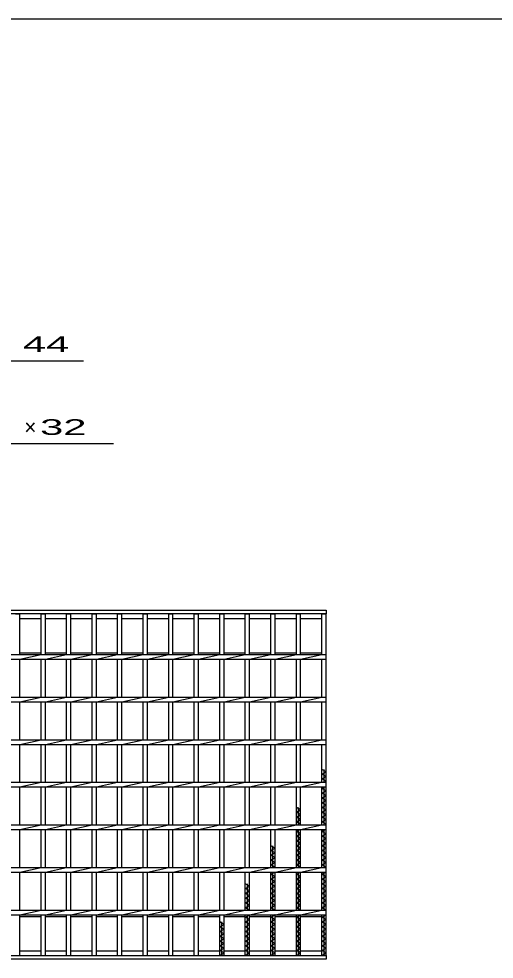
# Model space of a CAD drawing. Units: millimetres, scale not verified. Extents: x -1820 to 1731, y -1282 to 1054.
# Drawn here: x -785 to -227, y -51 to 1054 of the extents above; entities that cross this region are included whole.
import ezdxf
from ezdxf.enums import TextEntityAlignment as Align

# ---------------------------------------------------------------- set-up
doc = ezdxf.new("R2010")
doc.units = ezdxf.units.MM
doc.header["$LTSCALE"] = 10
for name, color, linetype, lineweight in [('0_2', 150, 'Continuous', 25), ('16', 3, 'Continuous', 25), ('22', 4, 'Continuous', 25)]:
    doc.layers.add(name, color=color, linetype=linetype, lineweight=lineweight)
doc.styles.add('ベクトル', font='')
doc.styles.get('ベクトル').set_extended_font_data('ベクトル')

msp = doc.modelspace()

# ---------------------------------------------------------------- linework, layer by layer
at = {"layer": '0_2'}
msp.add_line((-1729, 1053.5), (1731, 1053.5), dxfattribs=at)
at = {"layer": '16'}
for p, q in [((-1419, 359), (-424, 359)), ((-424, 354.5), (-1419, 354.5)), ((-789, 354.5), (-784, 354.5)), ((-784, 306.75), (-784, 354.5)), ((-759, 306.75), (-759, 354.5)), ((-759, 354.5), (-754, 354.5)), ((-754, 306.75), (-754, 354.5)), ((-729, 306.75), (-729, 354.5)), ((-729, 354.5), (-724, 354.5)), ((-724, 306.75), (-724, 354.5)), ((-699, 306.75), (-699, 354.5)), ((-699, 354.5), (-694, 354.5)), ((-694, 306.75), (-694, 354.5)), ((-669, 306.75), (-669, 354.5)), ((-669, 354.5), (-664, 354.5)), ((-664, 306.75), (-664, 354.5)), ((-639, 306.75), (-639, 354.5)), ((-639, 354.5), (-634, 354.5)), ((-634, 306.75), (-634, 354.5)), ((-609, 306.75), (-609, 354.5)), ((-609, 354.5), (-604, 354.5)), ((-604, 306.75), (-604, 354.5)), ((-579, 306.75), (-579, 354.5)), ((-579, 354.5), (-574, 354.5)), ((-574, 306.75), (-574, 354.5)), ((-549, 306.75), (-549, 354.5)), ((-549, 354.5), (-544, 354.5)), ((-544, 306.75), (-544, 354.5)), ((-519, 306.75), (-519, 354.5)), ((-519, 354.5), (-514, 354.5)), ((-514, 306.75), (-514, 354.5)), ((-489, 306.75), (-489, 354.5)), ((-489, 354.5), (-484, 354.5)), ((-484, 306.75), (-484, 354.5)), ((-459, 306.75), (-459, 354.5)), ((-459, 354.5), (-454, 354.5)), ((-454, 306.75), (-454, 354.5)), ((-429, 306.75), (-429, 354.5)), ((-429, 354.5), (-424, 354.5)), ((-424, 359), (-424, 354.5)), ((-424, -46.5), (-424, 354.5)), ((-784, 349), (-759, 349)), ((-754, 349), (-729, 349)), ((-724, 349), (-699, 349)), ((-694, 349), (-669, 349)), ((-664, 349), (-639, 349)), ((-634, 349), (-609, 349)), ((-604, 349), (-579, 349)), ((-574, 349), (-549, 349)), ((-544, 349), (-519, 349)), ((-514, 349), (-489, 349)), ((-484, 349), (-459, 349)), ((-454, 349), (-429, 349)), ((-1419, 306.75), (-424, 306.75)), ((-1419, 301.25), (-424, 301.25)), ((-784, 309), (-759, 309)), ((-784, 301.25), (-759, 306.75)), ((-784, 256.75), (-784, 301.25)), ((-759, 256.75), (-759, 301.25)), ((-754, 309), (-729, 309)), ((-754, 301.25), (-729, 306.75)), ((-754, 256.75), (-754, 301.25)), ((-729, 256.75), (-729, 301.25)), ((-724, 309), (-699, 309)), ((-724, 301.25), (-699, 306.75)), ((-724, 256.75), (-724, 301.25)), ((-699, 256.75), (-699, 301.25)), ((-694, 309), (-669, 309)), ((-694, 301.25), (-669, 306.75)), ((-694, 256.75), (-694, 301.25)), ((-669, 256.75), (-669, 301.25)), ((-664, 309), (-639, 309)), ((-664, 301.25), (-639, 306.75)), ((-664, 256.75), (-664, 301.25)), ((-639, 256.75), (-639, 301.25)), ((-634, 309), (-609, 309)), ((-634, 301.25), (-609, 306.75)), ((-634, 256.75), (-634, 301.25)), ((-609, 256.75), (-609, 301.25)), ((-604, 309), (-579, 309)), ((-604, 301.25), (-579, 306.75)), ((-604, 256.75), (-604, 301.25)), ((-579, 256.75), (-579, 301.25)), ((-574, 309), (-549, 309)), ((-574, 301.25), (-549, 306.75)), ((-574, 256.75), (-574, 301.25)), ((-549, 256.75), (-549, 301.25)), ((-544, 309), (-519, 309)), ((-544, 301.25), (-519, 306.75)), ((-544, 256.75), (-544, 301.25)), ((-519, 256.75), (-519, 301.25)), ((-514, 309), (-489, 309)), ((-514, 301.25), (-489, 306.75)), ((-514, 256.75), (-514, 301.25)), ((-489, 256.75), (-489, 301.25)), ((-484, 309), (-459, 309)), ((-484, 301.25), (-459, 306.75)), ((-484, 256.75), (-484, 301.25)), ((-459, 256.75), (-459, 301.25)), ((-454, 309), (-429, 309)), ((-454, 301.25), (-429, 306.75)), ((-454, 256.75), (-454, 301.25)), ((-429, 256.75), (-429, 301.25)), ((-424, 301.25), (-424, 306.75)), ((-1419, 256.75), (-424, 256.75)), ((-784, 251.25), (-759, 256.75)), ((-754, 251.25), (-729, 256.75)), ((-724, 251.25), (-699, 256.75)), ((-694, 251.25), (-669, 256.75)), ((-664, 251.25), (-639, 256.75)), ((-634, 251.25), (-609, 256.75)), ((-604, 251.25), (-579, 256.75)), ((-574, 251.25), (-549, 256.75)), ((-544, 251.25), (-519, 256.75)), ((-514, 251.25), (-489, 256.75)), ((-484, 251.25), (-459, 256.75)), ((-454, 251.25), (-429, 256.75)), ((-424, 251.25), (-424, 256.75)), ((-1419, 251.25), (-424, 251.25)), ((-784, 206.75), (-784, 251.25)), ((-759, 206.75), (-759, 251.25)), ((-754, 206.75), (-754, 251.25)), ((-729, 206.75), (-729, 251.25)), ((-724, 206.75), (-724, 251.25)), ((-699, 206.75), (-699, 251.25)), ((-694, 206.75), (-694, 251.25)), ((-669, 206.75), (-669, 251.25)), ((-664, 206.75), (-664, 251.25)), ((-639, 206.75), (-639, 251.25)), ((-634, 206.75), (-634, 251.25)), ((-609, 206.75), (-609, 251.25)), ((-604, 206.75), (-604, 251.25)), ((-579, 206.75), (-579, 251.25)), ((-574, 206.75), (-574, 251.25)), ((-549, 206.75), (-549, 251.25)), ((-544, 206.75), (-544, 251.25)), ((-519, 206.75), (-519, 251.25)), ((-514, 206.75), (-514, 251.25)), ((-489, 206.75), (-489, 251.25)), ((-484, 206.75), (-484, 251.25)), ((-459, 206.75), (-459, 251.25)), ((-454, 206.75), (-454, 251.25)), ((-429, 206.75), (-429, 251.25)), ((-1419, 206.75), (-424, 206.75)), ((-1419, 201.25), (-424, 201.25)), ((-784, 201.25), (-759, 206.75)), ((-784, 156.75), (-784, 201.25)), ((-759, 156.75), (-759, 201.25)), ((-754, 201.25), (-729, 206.75)), ((-754, 156.75), (-754, 201.25)), ((-729, 156.75), (-729, 201.25)), ((-724, 201.25), (-699, 206.75)), ((-724, 156.75), (-724, 201.25)), ((-699, 156.75), (-699, 201.25)), ((-694, 201.25), (-669, 206.75)), ((-694, 156.75), (-694, 201.25)), ((-669, 156.75), (-669, 201.25)), ((-664, 201.25), (-639, 206.75)), ((-664, 156.75), (-664, 201.25)), ((-639, 156.75), (-639, 201.25)), ((-634, 201.25), (-609, 206.75)), ((-634, 156.75), (-634, 201.25)), ((-609, 156.75), (-609, 201.25)), ((-604, 201.25), (-579, 206.75)), ((-604, 156.75), (-604, 201.25)), ((-579, 156.75), (-579, 201.25)), ((-574, 201.25), (-549, 206.75)), ((-574, 156.75), (-574, 201.25)), ((-549, 156.75), (-549, 201.25)), ((-544, 201.25), (-519, 206.75)), ((-544, 156.75), (-544, 201.25)), ((-519, 156.75), (-519, 201.25)), ((-514, 201.25), (-489, 206.75)), ((-514, 156.75), (-514, 201.25)), ((-489, 156.75), (-489, 201.25)), ((-484, 201.25), (-459, 206.75)), ((-484, 156.75), (-484, 201.25)), ((-459, 156.75), (-459, 201.25)), ((-454, 201.25), (-429, 206.75)), ((-454, 156.75), (-454, 201.25)), ((-429, 156.75), (-429, 201.25)), ((-424, 201.25), (-424, 206.75)), ((-424, 169.1), (-429, 171.9)), ((-429, 166.3), (-424, 169.1)), ((-424, 163.5), (-429, 166.3)), ((-426.5, 156.75), (-426.5, 171.9)), ((-1419, 156.75), (-424, 156.75)), ((-784, 151.25), (-759, 156.75)), ((-754, 151.25), (-729, 156.75)), ((-724, 151.25), (-699, 156.75)), ((-694, 151.25), (-669, 156.75)), ((-664, 151.25), (-639, 156.75)), ((-634, 151.25), (-609, 156.75)), ((-604, 151.25), (-579, 156.75)), ((-574, 151.25), (-549, 156.75)), ((-544, 151.25), (-519, 156.75)), ((-514, 151.25), (-489, 156.75)), ((-484, 151.25), (-459, 156.75)), ((-454, 151.25), (-429, 156.75)), ((-429, 160.7), (-424, 163.5)), ((-424, 157.9), (-429, 160.7)), ((-426.05, 156.75), (-424, 157.9)), ((-424, 151.25), (-424, 156.75)), ((-1419, 151.25), (-424, 151.25)), ((-784, 106.75), (-784, 151.25)), ((-759, 106.75), (-759, 151.25)), ((-754, 106.75), (-754, 151.25)), ((-729, 106.75), (-729, 151.25)), ((-724, 106.75), (-724, 151.25)), ((-699, 106.75), (-699, 151.25)), ((-694, 106.75), (-694, 151.25)), ((-669, 106.75), (-669, 151.25)), ((-664, 106.75), (-664, 151.25)), ((-639, 106.75), (-639, 151.25)), ((-634, 106.75), (-634, 151.25)), ((-609, 106.75), (-609, 151.25)), ((-604, 106.75), (-604, 151.25)), ((-579, 106.75), (-579, 151.25)), ((-574, 106.75), (-574, 151.25)), ((-549, 106.75), (-549, 151.25)), ((-544, 106.75), (-544, 151.25)), ((-519, 106.75), (-519, 151.25)), ((-514, 106.75), (-514, 151.25)), ((-489, 106.75), (-489, 151.25)), ((-484, 106.75), (-484, 151.25)), ((-459, 106.75), (-459, 151.25)), ((-454, 106.75), (-454, 151.25)), ((-429, 106.75), (-429, 151.25)), ((-429, 149.5), (-425.87, 151.25)), ((-424, 146.7), (-429, 149.5)), ((-429, 143.9), (-424, 146.7)), ((-424, 141.1), (-429, 143.9)), ((-426.5, 106.75), (-426.5, 151.25)), ((-429, 138.3), (-424, 141.1)), ((-424, 135.5), (-429, 138.3)), ((-429, 132.7), (-424, 135.5)), ((-424, 129.9), (-429, 132.7)), ((-454, 124.3), (-459, 127.1)), ((-459, 121.5), (-454, 124.3)), ((-454, 118.7), (-459, 121.5)), ((-456.5, 106.75), (-456.5, 127.1)), ((-429, 127.1), (-424, 129.9)), ((-424, 124.3), (-429, 127.1)), ((-429, 121.5), (-424, 124.3)), ((-424, 118.7), (-429, 121.5)), ((-459, 115.9), (-454, 118.7)), ((-454, 113.1), (-459, 115.9)), ((-459, 110.3), (-454, 113.1)), ((-429, 115.9), (-424, 118.7)), ((-424, 113.1), (-429, 115.9)), ((-429, 110.3), (-424, 113.1)), ((-1419, 106.75), (-424, 106.75)), ((-1419, 101.25), (-424, 101.25)), ((-784, 101.25), (-759, 106.75)), ((-784, 56.75), (-784, 101.25)), ((-759, 56.75), (-759, 101.25)), ((-754, 101.25), (-729, 106.75)), ((-754, 56.75), (-754, 101.25)), ((-729, 56.75), (-729, 101.25)), ((-724, 101.25), (-699, 106.75)), ((-724, 56.75), (-724, 101.25)), ((-699, 56.75), (-699, 101.25)), ((-694, 101.25), (-669, 106.75)), ((-694, 56.75), (-694, 101.25)), ((-669, 56.75), (-669, 101.25)), ((-664, 101.25), (-639, 106.75)), ((-664, 56.75), (-664, 101.25)), ((-639, 56.75), (-639, 101.25)), ((-634, 101.25), (-609, 106.75)), ((-634, 56.75), (-634, 101.25)), ((-609, 56.75), (-609, 101.25)), ((-604, 101.25), (-579, 106.75)), ((-604, 56.75), (-604, 101.25)), ((-579, 56.75), (-579, 101.25)), ((-574, 101.25), (-549, 106.75)), ((-574, 56.75), (-574, 101.25)), ((-549, 56.75), (-549, 101.25)), ((-544, 101.25), (-519, 106.75)), ((-544, 56.75), (-544, 101.25)), ((-519, 56.75), (-519, 101.25)), ((-514, 101.25), (-489, 106.75)), ((-514, 56.75), (-514, 101.25)), ((-489, 56.75), (-489, 101.25)), ((-484, 101.25), (-459, 106.75)), ((-484, 56.75), (-484, 101.25)), ((-454, 107.5), (-459, 110.3)), ((-459, 56.75), (-459, 101.25)), ((-459, 99.1), (-455.16, 101.25)), ((-456.5, 56.75), (-456.5, 101.25)), ((-455.34, 106.75), (-454, 107.5)), ((-454, 101.25), (-429, 106.75)), ((-454, 56.75), (-454, 101.25)), ((-424, 107.5), (-429, 110.3)), ((-429, 56.75), (-429, 101.25)), ((-429, 99.1), (-425.16, 101.25)), ((-426.5, 56.75), (-426.5, 101.25)), ((-425.34, 106.75), (-424, 107.5)), ((-424, 101.25), (-424, 106.75)), ((-454, 96.3), (-459, 99.1)), ((-459, 93.5), (-454, 96.3)), ((-454, 90.7), (-459, 93.5)), ((-459, 87.9), (-454, 90.7)), ((-424, 96.3), (-429, 99.1)), ((-429, 93.5), (-424, 96.3)), ((-424, 90.7), (-429, 93.5)), ((-429, 87.9), (-424, 90.7)), ((-484, 79.5), (-489, 82.3)), ((-489, 76.7), (-484, 79.5)), ((-486.5, 56.75), (-486.5, 82.3)), ((-454, 85.1), (-459, 87.9)), ((-459, 82.3), (-454, 85.1)), ((-454, 79.5), (-459, 82.3)), ((-459, 76.7), (-454, 79.5)), ((-424, 85.1), (-429, 87.9)), ((-429, 82.3), (-424, 85.1)), ((-424, 79.5), (-429, 82.3)), ((-429, 76.7), (-424, 79.5)), ((-484, 73.9), (-489, 76.7)), ((-489, 71.1), (-484, 73.9)), ((-484, 68.3), (-489, 71.1)), ((-489, 65.5), (-484, 68.3)), ((-454, 73.9), (-459, 76.7)), ((-459, 71.1), (-454, 73.9)), ((-454, 68.3), (-459, 71.1)), ((-459, 65.5), (-454, 68.3)), ((-424, 73.9), (-429, 76.7)), ((-429, 71.1), (-424, 73.9)), ((-424, 68.3), (-429, 71.1)), ((-429, 65.5), (-424, 68.3)), ((-1419, 56.75), (-424, 56.75)), ((-784, 51.25), (-759, 56.75)), ((-754, 51.25), (-729, 56.75)), ((-724, 51.25), (-699, 56.75)), ((-694, 51.25), (-669, 56.75)), ((-664, 51.25), (-639, 56.75)), ((-634, 51.25), (-609, 56.75)), ((-604, 51.25), (-579, 56.75)), ((-574, 51.25), (-549, 56.75)), ((-544, 51.25), (-519, 56.75)), ((-514, 51.25), (-489, 56.75)), ((-484, 62.7), (-489, 65.5)), ((-489, 59.9), (-484, 62.7)), ((-484, 57.1), (-489, 59.9)), ((-484.62, 56.75), (-484, 57.1)), ((-484, 51.25), (-459, 56.75)), ((-454, 62.7), (-459, 65.5)), ((-459, 59.9), (-454, 62.7)), ((-454, 57.1), (-459, 59.9)), ((-454.62, 56.75), (-454, 57.1)), ((-454, 51.25), (-429, 56.75)), ((-424, 62.7), (-429, 65.5)), ((-429, 59.9), (-424, 62.7)), ((-424, 57.1), (-429, 59.9)), ((-424.62, 56.75), (-424, 57.1)), ((-424, 51.25), (-424, 56.75)), ((-1419, 51.25), (-424, 51.25)), ((-784, 6.75), (-784, 51.25)), ((-759, 6.75), (-759, 51.25)), ((-754, 6.75), (-754, 51.25)), ((-729, 6.75), (-729, 51.25)), ((-724, 6.75), (-724, 51.25)), ((-699, 6.75), (-699, 51.25)), ((-694, 6.75), (-694, 51.25)), ((-669, 6.75), (-669, 51.25)), ((-664, 6.75), (-664, 51.25)), ((-639, 6.75), (-639, 51.25)), ((-634, 6.75), (-634, 51.25)), ((-609, 6.75), (-609, 51.25)), ((-604, 6.75), (-604, 51.25)), ((-579, 6.75), (-579, 51.25)), ((-574, 6.75), (-574, 51.25)), ((-549, 6.75), (-549, 51.25)), ((-544, 6.75), (-544, 51.25)), ((-519, 6.75), (-519, 51.25)), ((-514, 6.75), (-514, 51.25)), ((-489, 6.75), (-489, 51.25)), ((-489, 48.7), (-484.45, 51.25)), ((-484, 45.9), (-489, 48.7)), ((-489, 43.1), (-484, 45.9)), ((-486.5, 6.75), (-486.5, 51.25)), ((-484, 6.75), (-484, 51.25)), ((-459, 6.75), (-459, 51.25)), ((-459, 48.7), (-454.45, 51.25)), ((-454, 45.9), (-459, 48.7)), ((-459, 43.1), (-454, 45.9)), ((-456.5, 6.75), (-456.5, 51.25)), ((-454, 6.75), (-454, 51.25)), ((-429, 6.75), (-429, 51.25)), ((-429, 48.7), (-424.45, 51.25)), ((-424, 45.9), (-429, 48.7)), ((-429, 43.1), (-424, 45.9)), ((-426.5, 6.75), (-426.5, 51.25)), ((-514, 34.7), (-519, 37.5)), ((-519, 31.9), (-514, 34.7)), ((-516.5, 6.75), (-516.5, 37.5)), ((-484, 40.3), (-489, 43.1)), ((-489, 37.5), (-484, 40.3)), ((-484, 34.7), (-489, 37.5)), ((-489, 31.9), (-484, 34.7)), ((-454, 40.3), (-459, 43.1)), ((-459, 37.5), (-454, 40.3)), ((-454, 34.7), (-459, 37.5)), ((-459, 31.9), (-454, 34.7)), ((-424, 40.3), (-429, 43.1)), ((-429, 37.5), (-424, 40.3)), ((-424, 34.7), (-429, 37.5)), ((-429, 31.9), (-424, 34.7)), ((-514, 29.1), (-519, 31.9)), ((-519, 26.3), (-514, 29.1)), ((-514, 23.5), (-519, 26.3)), ((-519, 20.7), (-514, 23.5)), ((-484, 29.1), (-489, 31.9)), ((-489, 26.3), (-484, 29.1)), ((-484, 23.5), (-489, 26.3)), ((-489, 20.7), (-484, 23.5)), ((-454, 29.1), (-459, 31.9)), ((-459, 26.3), (-454, 29.1)), ((-454, 23.5), (-459, 26.3)), ((-459, 20.7), (-454, 23.5)), ((-424, 29.1), (-429, 31.9)), ((-429, 26.3), (-424, 29.1)), ((-424, 23.5), (-429, 26.3)), ((-429, 20.7), (-424, 23.5)), ((-514, 17.9), (-519, 20.7)), ((-519, 15.1), (-514, 17.9)), ((-514, 12.3), (-519, 15.1)), ((-519, 9.5), (-514, 12.3)), ((-484, 17.9), (-489, 20.7)), ((-489, 15.1), (-484, 17.9)), ((-484, 12.3), (-489, 15.1)), ((-489, 9.5), (-484, 12.3)), ((-454, 17.9), (-459, 20.7)), ((-459, 15.1), (-454, 17.9)), ((-454, 12.3), (-459, 15.1)), ((-459, 9.5), (-454, 12.3)), ((-424, 17.9), (-429, 20.7)), ((-429, 15.1), (-424, 17.9)), ((-424, 12.3), (-429, 15.1)), ((-429, 9.5), (-424, 12.3)), ((-1419, 6.75), (-424, 6.75)), ((-1419, 1.25), (-424, 1.25)), ((-784, 1.25), (-759, 6.75)), ((-784, -46.5), (-784, 1.25)), ((-759, -46.5), (-759, 1.25)), ((-754, 1.25), (-729, 6.75)), ((-754, -46.5), (-754, 1.25)), ((-729, -46.5), (-729, 1.25)), ((-724, 1.25), (-699, 6.75)), ((-724, -46.5), (-724, 1.25)), ((-699, -46.5), (-699, 1.25)), ((-694, 1.25), (-669, 6.75)), ((-694, -46.5), (-694, 1.25)), ((-669, -46.5), (-669, 1.25)), ((-664, 1.25), (-639, 6.75)), ((-664, -46.5), (-664, 1.25)), ((-639, -46.5), (-639, 1.25)), ((-634, 1.25), (-609, 6.75)), ((-634, -46.5), (-634, 1.25)), ((-609, -46.5), (-609, 1.25)), ((-604, 1.25), (-579, 6.75)), ((-604, -46.5), (-604, 1.25)), ((-579, -46.5), (-579, 1.25)), ((-574, 1.25), (-549, 6.75)), ((-574, -46.5), (-574, 1.25)), ((-549, -46.5), (-549, 1.25)), ((-544, 1.25), (-519, 6.75)), ((-544, -46.5), (-544, 1.25)), ((-514.09, 6.75), (-519, 9.5)), ((-519, -46.5), (-519, 1.25)), ((-519, -1.7), (-514, 1.1)), ((-516.5, -46.5), (-516.5, 1.25)), ((-514, 1.1), (-514.27, 1.25)), ((-514, 1.25), (-489, 6.75)), ((-514, -46.5), (-514, 1.25)), ((-484.09, 6.75), (-489, 9.5)), ((-489, -46.5), (-489, 1.25)), ((-489, -1.7), (-484, 1.1)), ((-486.5, -46.5), (-486.5, 1.25)), ((-484, 1.1), (-484.27, 1.25)), ((-484, 1.25), (-459, 6.75)), ((-484, -46.5), (-484, 1.25)), ((-454.09, 6.75), (-459, 9.5)), ((-459, -46.5), (-459, 1.25)), ((-459, -1.7), (-454, 1.1)), ((-456.5, -46.5), (-456.5, 1.25)), ((-454, 1.1), (-454.27, 1.25)), ((-454, 1.25), (-429, 6.75)), ((-454, -46.5), (-454, 1.25)), ((-424, 6.7), (-429, 9.5)), ((-429, -46.5), (-429, 1.25)), ((-429, -1.7), (-424, 1.1)), ((-426.5, -46.5), (-426.5, 1.25)), ((-424, 1.1), (-424.27, 1.25)), ((-424, 1.25), (-424, 6.75)), ((-784, -1), (-759, -1)), ((-754, -1), (-729, -1)), ((-724, -1), (-699, -1)), ((-694, -1), (-669, -1)), ((-664, -1), (-639, -1)), ((-634, -1), (-609, -1)), ((-604, -1), (-579, -1)), ((-574, -1), (-549, -1)), ((-544, -10.1), (-549, -7.3)), ((-549, -12.9), (-544, -10.1)), ((-546.5, -46.5), (-546.5, -7.3)), ((-544, -1), (-519, -1)), ((-514, -4.5), (-519, -1.7)), ((-519, -7.3), (-514, -4.5)), ((-514, -10.1), (-519, -7.3)), ((-519, -12.9), (-514, -10.1)), ((-514, -1), (-489, -1)), ((-484, -4.5), (-489, -1.7)), ((-489, -7.3), (-484, -4.5)), ((-484, -10.1), (-489, -7.3)), ((-489, -12.9), (-484, -10.1)), ((-484, -1), (-459, -1)), ((-454, -4.5), (-459, -1.7)), ((-459, -7.3), (-454, -4.5)), ((-454, -10.1), (-459, -7.3)), ((-459, -12.9), (-454, -10.1)), ((-454, -1), (-429, -1)), ((-424, -4.5), (-429, -1.7)), ((-429, -7.3), (-424, -4.5)), ((-424, -10.1), (-429, -7.3)), ((-429, -12.9), (-424, -10.1)), ((-544, -15.7), (-549, -12.9)), ((-549, -18.5), (-544, -15.7)), ((-544, -21.3), (-549, -18.5)), ((-549, -24.1), (-544, -21.3)), ((-514, -15.7), (-519, -12.9)), ((-519, -18.5), (-514, -15.7)), ((-514, -21.3), (-519, -18.5)), ((-519, -24.1), (-514, -21.3)), ((-484, -15.7), (-489, -12.9)), ((-489, -18.5), (-484, -15.7)), ((-484, -21.3), (-489, -18.5)), ((-489, -24.1), (-484, -21.3)), ((-454, -15.7), (-459, -12.9)), ((-459, -18.5), (-454, -15.7)), ((-454, -21.3), (-459, -18.5)), ((-459, -24.1), (-454, -21.3)), ((-424, -15.7), (-429, -12.9)), ((-429, -18.5), (-424, -15.7)), ((-424, -21.3), (-429, -18.5)), ((-429, -24.1), (-424, -21.3)), ((-544, -26.9), (-549, -24.1)), ((-549, -29.7), (-544, -26.9)), ((-544, -32.5), (-549, -29.7)), ((-549, -35.3), (-544, -32.5)), ((-514, -26.9), (-519, -24.1)), ((-519, -29.7), (-514, -26.9)), ((-514, -32.5), (-519, -29.7)), ((-519, -35.3), (-514, -32.5)), ((-484, -26.9), (-489, -24.1)), ((-489, -29.7), (-484, -26.9)), ((-484, -32.5), (-489, -29.7)), ((-489, -35.3), (-484, -32.5)), ((-454, -26.9), (-459, -24.1)), ((-459, -29.7), (-454, -26.9)), ((-454, -32.5), (-459, -29.7)), ((-459, -35.3), (-454, -32.5)), ((-424, -26.9), (-429, -24.1)), ((-429, -29.7), (-424, -26.9)), ((-424, -32.5), (-429, -29.7)), ((-429, -35.3), (-424, -32.5)), ((-784, -41), (-759, -41)), ((-754, -41), (-729, -41)), ((-724, -41), (-699, -41)), ((-694, -41), (-669, -41)), ((-664, -41), (-639, -41)), ((-634, -41), (-609, -41)), ((-604, -41), (-579, -41)), ((-574, -41), (-549, -41)), ((-544, -38.1), (-549, -35.3)), ((-549, -40.9), (-544, -38.1)), ((-544, -43.7), (-549, -40.9)), ((-549, -46.5), (-544, -43.7)), ((-544, -41), (-519, -41)), ((-514, -38.1), (-519, -35.3)), ((-519, -40.9), (-514, -38.1)), ((-514, -43.7), (-519, -40.9)), ((-519, -46.5), (-514, -43.7)), ((-514, -41), (-489, -41)), ((-484, -38.1), (-489, -35.3)), ((-489, -40.9), (-484, -38.1)), ((-484, -43.7), (-489, -40.9)), ((-489, -46.5), (-484, -43.7)), ((-484, -41), (-459, -41)), ((-454, -38.1), (-459, -35.3)), ((-459, -40.9), (-454, -38.1)), ((-454, -43.7), (-459, -40.9)), ((-459, -46.5), (-454, -43.7)), ((-454, -41), (-429, -41)), ((-424, -38.1), (-429, -35.3)), ((-429, -40.9), (-424, -38.1)), ((-424, -43.7), (-429, -40.9)), ((-429, -46.5), (-424, -43.7)), ((-1419, -46.5), (-424, -46.5)), ((-424, -51), (-1419, -51)), ((-789, -46.5), (-784, -46.5)), ((-759, -46.5), (-754, -46.5)), ((-729, -46.5), (-724, -46.5)), ((-699, -46.5), (-694, -46.5)), ((-669, -46.5), (-664, -46.5)), ((-639, -46.5), (-634, -46.5)), ((-609, -46.5), (-604, -46.5)), ((-579, -46.5), (-574, -46.5)), ((-549, -46.5), (-544, -46.5)), ((-519, -46.5), (-514, -46.5)), ((-489, -46.5), (-484, -46.5)), ((-459, -46.5), (-454, -46.5)), ((-429, -46.5), (-424, -46.5)), ((-424, -46.5), (-424, -51))]:
    msp.add_line(p, q, dxfattribs=at)
at = {"layer": '22'}
for p, q in [((-1169, 651.75), (-709, 651.75)), ((-1093.75, 554.5), (-673.75, 554.5))]:
    msp.add_line(p, q, dxfattribs=at)

# ---------------------------------------------------------------- texts
at = {"layer": '22', "color": 2, "style": 'ベクトル', "width": 2}
for s, p in [(' 44 ', (-794, 671.25)), (' 32 ', (-773.75, 574))]:
    msp.add_text(s, height=18.33, dxfattribs=at).set_placement(p, align=Align.MIDDLE_LEFT)
at = {"layer": '22', "color": 2, "style": 'ベクトル'}
msp.add_text('×', height=18.33, dxfattribs=at).set_placement((-778.75, 574), align=Align.MIDDLE_LEFT)

doc.saveas('drawing.dxf')
